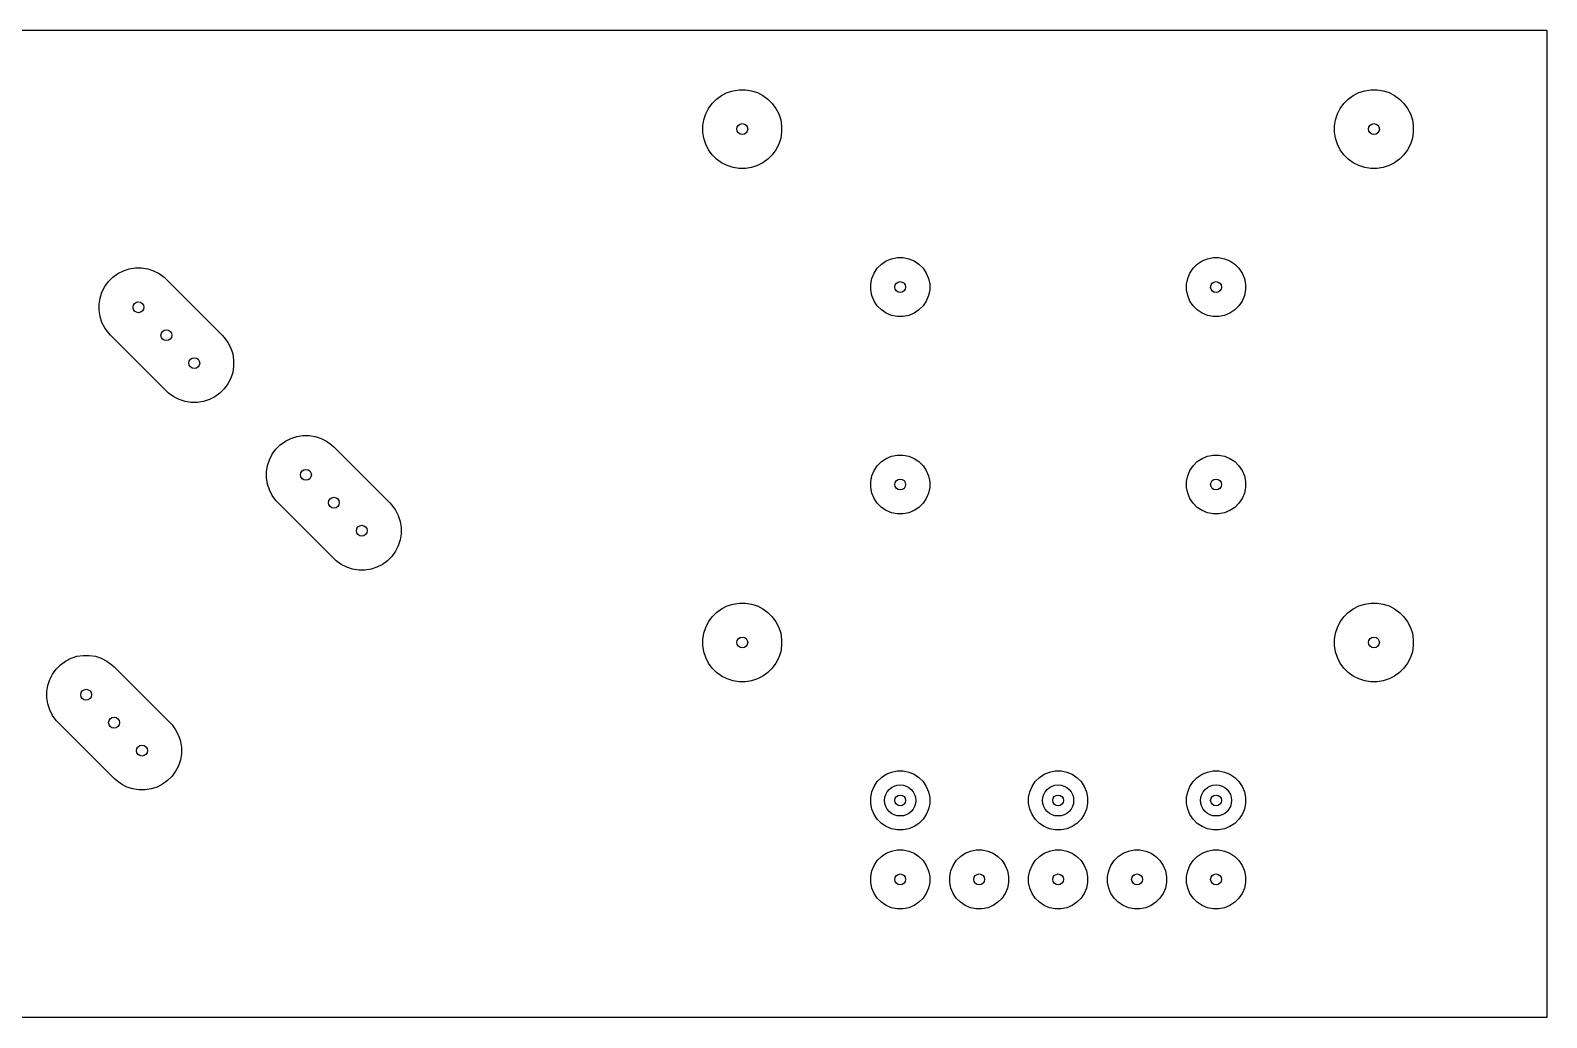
# Model space of a CAD drawing. Header units: millimetres. Extents: x 73 to 171.4, y -146 to -114.3.
# Drawn here: x 122.67 to 171.45, y -146.05 to -114.3 of the extents above; entities that cross this region are included whole.
import ezdxf

# ---------------------------------------------------------------- set-up
doc = ezdxf.new("R2010")
doc.units = ezdxf.units.MM
doc.layers.add('F.Cu', color=11, linetype='CONTINUOUS', true_color=0xdb628b)

msp = doc.modelspace()

# ---------------------------------------------------------------- linework, layer by layer
at = {"layer": 'F.Cu', "linetype": 'CONTINUOUS'}
for p, q in [((171.45, -114.3), (73.025, -114.3)), ((171.45, -114.3), (171.45, -146.05)), ((144.608034, -116.650201), (144.748951, -116.509284)), ((144.748951, -116.509284), (144.910177, -116.392147)), ((144.910177, -116.392147), (145.087742, -116.301673)), ((145.087742, -116.301673), (145.277274, -116.24009)), ((145.277274, -116.24009), (145.474107, -116.208915)), ((145.474107, -116.208915), (145.673393, -116.208915)), ((145.673393, -116.208915), (145.870226, -116.24009)), ((145.870226, -116.24009), (146.059758, -116.301673)), ((146.059758, -116.301673), (146.237323, -116.392147)), ((146.237323, -116.392147), (146.398549, -116.509284)), ((146.398549, -116.509284), (146.539466, -116.650201)), ((164.928034, -116.650201), (165.068951, -116.509284)), ((165.068951, -116.509284), (165.230177, -116.392147)), ((165.230177, -116.392147), (165.407742, -116.301673)), ((165.407742, -116.301673), (165.597274, -116.24009)), ((165.597274, -116.24009), (165.794107, -116.208915)), ((165.794107, -116.208915), (165.993393, -116.208915)), ((165.993393, -116.208915), (166.190226, -116.24009)), ((166.190226, -116.24009), (166.379758, -116.301673)), ((166.379758, -116.301673), (166.557323, -116.392147)), ((166.557323, -116.392147), (166.718549, -116.509284)), ((166.718549, -116.509284), (166.859466, -116.650201)), ((144.33884, -117.178524), (144.400423, -116.988992)), ((144.400423, -116.988992), (144.490897, -116.811427)), ((144.490897, -116.811427), (144.608034, -116.650201)), ((146.539466, -116.650201), (146.656603, -116.811427)), ((146.656603, -116.811427), (146.747077, -116.988992)), ((146.747077, -116.988992), (146.80866, -117.178524)), ((164.65884, -117.178524), (164.720423, -116.988992)), ((164.720423, -116.988992), (164.810897, -116.811427)), ((164.810897, -116.811427), (164.928034, -116.650201)), ((166.859466, -116.650201), (166.976603, -116.811427)), ((166.976603, -116.811427), (167.067077, -116.988992)), ((167.067077, -116.988992), (167.12866, -117.178524)), ((144.307665, -117.375357), (144.33884, -117.178524)), ((144.307665, -117.574643), (144.307665, -117.375357)), ((146.80866, -117.178524), (146.839835, -117.375357)), ((146.839835, -117.375357), (146.839835, -117.574643)), ((164.627665, -117.375357), (164.65884, -117.178524)), ((164.627665, -117.574643), (164.627665, -117.375357)), ((167.12866, -117.178524), (167.159835, -117.375357)), ((167.159835, -117.375357), (167.159835, -117.574643)), ((144.33884, -117.771476), (144.307665, -117.574643)), ((144.400423, -117.961008), (144.33884, -117.771476)), ((144.490897, -118.138573), (144.400423, -117.961008)), ((146.747077, -117.961008), (146.656603, -118.138573)), ((146.80866, -117.771476), (146.747077, -117.961008)), ((146.839835, -117.574643), (146.80866, -117.771476)), ((164.65884, -117.771476), (164.627665, -117.574643)), ((164.720423, -117.961008), (164.65884, -117.771476)), ((164.810897, -118.138573), (164.720423, -117.961008)), ((167.067077, -117.961008), (166.976603, -118.138573)), ((167.12866, -117.771476), (167.067077, -117.961008)), ((167.159835, -117.574643), (167.12866, -117.771476)), ((144.608034, -118.299799), (144.490897, -118.138573)), ((144.748951, -118.440716), (144.608034, -118.299799)), ((144.910177, -118.557853), (144.748951, -118.440716)), ((146.398549, -118.440716), (146.237323, -118.557853)), ((146.539466, -118.299799), (146.398549, -118.440716)), ((146.656603, -118.138573), (146.539466, -118.299799)), ((164.928034, -118.299799), (164.810897, -118.138573)), ((165.068951, -118.440716), (164.928034, -118.299799)), ((165.230177, -118.557853), (165.068951, -118.440716)), ((166.718549, -118.440716), (166.557323, -118.557853)), ((166.859466, -118.299799), (166.718549, -118.440716)), ((166.976603, -118.138573), (166.859466, -118.299799)), ((145.087742, -118.648327), (144.910177, -118.557853)), ((145.277274, -118.70991), (145.087742, -118.648327)), ((145.474107, -118.741085), (145.277274, -118.70991)), ((145.673393, -118.741085), (145.474107, -118.741085)), ((145.870226, -118.70991), (145.673393, -118.741085)), ((146.059758, -118.648327), (145.870226, -118.70991)), ((146.237323, -118.557853), (146.059758, -118.648327)), ((165.407742, -118.648327), (165.230177, -118.557853)), ((165.597274, -118.70991), (165.407742, -118.648327)), ((165.794107, -118.741085), (165.597274, -118.70991)), ((165.993393, -118.741085), (165.794107, -118.741085)), ((166.190226, -118.70991), (165.993393, -118.741085)), ((166.379758, -118.648327), (166.190226, -118.70991)), ((166.557323, -118.557853), (166.379758, -118.648327)), ((125.853205, -121.971203), (126.050038, -121.940028)), ((126.050038, -121.940028), (126.249324, -121.940028)), ((126.249324, -121.940028), (126.446157, -121.971203)), ((149.917458, -121.95074), (150.04949, -121.818708)), ((150.04949, -121.818708), (150.204745, -121.71497)), ((150.204745, -121.71497), (150.377254, -121.643514)), ((150.377254, -121.643514), (150.560389, -121.607087)), ((150.560389, -121.607087), (150.747111, -121.607087)), ((150.747111, -121.607087), (150.930246, -121.643514)), ((150.930246, -121.643514), (151.102755, -121.71497)), ((151.102755, -121.71497), (151.25801, -121.818708)), ((151.25801, -121.818708), (151.390042, -121.95074)), ((160.077458, -121.95074), (160.20949, -121.818708)), ((160.20949, -121.818708), (160.364745, -121.71497)), ((160.364745, -121.71497), (160.537254, -121.643514)), ((160.537254, -121.643514), (160.720389, -121.607087)), ((160.720389, -121.607087), (160.907111, -121.607087)), ((160.907111, -121.607087), (161.090246, -121.643514)), ((161.090246, -121.643514), (161.262755, -121.71497)), ((161.262755, -121.71497), (161.41801, -121.818708)), ((161.41801, -121.818708), (161.550042, -121.95074)), ((125.066828, -122.54254), (125.183965, -122.381314)), ((125.183965, -122.381314), (125.324882, -122.240397)), ((125.324882, -122.240397), (125.486108, -122.12326)), ((125.486108, -122.12326), (125.663673, -122.032786)), ((125.663673, -122.032786), (125.853205, -121.971203)), ((126.446157, -121.971203), (126.635689, -122.032786)), ((126.635689, -122.032786), (126.813254, -122.12326)), ((126.813254, -122.12326), (126.97448, -122.240397)), ((126.97448, -122.240397), (127.047707, -122.308087)), ((127.047707, -122.308087), (128.843759, -124.104139)), ((149.705837, -122.461639), (149.742264, -122.278504)), ((149.742264, -122.278504), (149.81372, -122.105995)), ((149.81372, -122.105995), (149.917458, -121.95074)), ((151.390042, -121.95074), (151.49378, -122.105995)), ((151.49378, -122.105995), (151.565236, -122.278504)), ((151.565236, -122.278504), (151.601663, -122.461639)), ((159.865837, -122.461639), (159.902264, -122.278504)), ((159.902264, -122.278504), (159.97372, -122.105995)), ((159.97372, -122.105995), (160.077458, -121.95074)), ((161.550042, -121.95074), (161.65378, -122.105995)), ((161.65378, -122.105995), (161.725236, -122.278504)), ((161.725236, -122.278504), (161.761663, -122.461639)), ((124.883596, -123.106471), (124.914771, -122.909638)), ((124.914771, -122.909638), (124.976354, -122.720106)), ((124.976354, -122.720105), (125.066828, -122.54254)), ((124.976354, -122.720106), (124.976354, -122.720105)), ((149.705837, -122.648361), (149.705837, -122.461639)), ((149.742264, -122.831496), (149.705837, -122.648361)), ((149.81372, -123.004005), (149.742264, -122.831496)), ((151.565236, -122.831496), (151.49378, -123.004005)), ((151.601663, -122.648361), (151.565236, -122.831496)), ((151.601663, -122.461639), (151.601663, -122.648361)), ((159.865837, -122.648361), (159.865837, -122.461639)), ((159.902264, -122.831496), (159.865837, -122.648361)), ((159.97372, -123.004005), (159.902264, -122.831496)), ((161.725236, -122.831496), (161.65378, -123.004005)), ((161.761663, -122.648361), (161.725236, -122.831496)), ((161.761663, -122.461639), (161.761663, -122.648361)), ((124.883596, -123.305757), (124.883596, -123.106471)), ((124.914771, -123.50259), (124.883596, -123.305757)), ((149.917458, -123.15926), (149.81372, -123.004005)), ((150.04949, -123.291292), (149.917458, -123.15926)), ((150.204745, -123.39503), (150.04949, -123.291292)), ((150.377254, -123.466486), (150.204745, -123.39503)), ((151.102755, -123.39503), (150.930246, -123.466486)), ((151.25801, -123.291292), (151.102755, -123.39503)), ((151.390042, -123.15926), (151.25801, -123.291292)), ((151.49378, -123.004005), (151.390042, -123.15926)), ((160.077458, -123.15926), (159.97372, -123.004005)), ((160.20949, -123.291292), (160.077458, -123.15926)), ((160.364745, -123.39503), (160.20949, -123.291292)), ((160.537254, -123.466486), (160.364745, -123.39503)), ((161.262755, -123.39503), (161.090246, -123.466486)), ((161.41801, -123.291292), (161.262755, -123.39503)), ((161.550042, -123.15926), (161.41801, -123.291292)), ((161.65378, -123.004005), (161.550042, -123.15926)), ((124.976354, -123.692122), (124.914771, -123.50259)), ((125.066828, -123.869687), (124.976354, -123.692122)), ((125.183965, -124.030913), (125.066828, -123.869687)), ((150.560389, -123.502913), (150.377254, -123.466486)), ((150.747111, -123.502913), (150.560389, -123.502913)), ((150.930246, -123.466486), (150.747111, -123.502913)), ((160.720389, -123.502913), (160.537254, -123.466486)), ((160.907111, -123.502913), (160.720389, -123.502913)), ((161.090246, -123.466486), (160.907111, -123.502913)), ((125.183977, -124.030925), (125.183965, -124.030913)), ((125.251655, -124.104139), (125.183977, -124.030925)), ((127.047707, -125.900191), (125.251655, -124.104139)), ((128.843759, -124.104139), (128.911448, -124.177366)), ((128.911448, -124.177366), (129.028586, -124.338592)), ((129.028586, -124.338592), (129.11906, -124.516157)), ((129.11906, -124.516157), (129.180643, -124.705689)), ((129.180643, -124.705689), (129.211818, -124.902522)), ((129.180643, -125.298641), (129.11906, -125.488173)), ((129.211818, -125.101808), (129.180643, -125.298641)), ((129.211818, -124.902522), (129.211818, -125.101808)), ((128.911448, -125.826964), (128.770532, -125.96788)), ((129.028586, -125.665738), (128.911448, -125.826964)), ((129.11906, -125.488173), (129.028586, -125.665738)), ((127.120934, -125.96788), (127.047707, -125.900191)), ((127.28216, -126.085018), (127.120934, -125.96788)), ((127.459725, -126.175492), (127.28216, -126.085018)), ((127.649257, -126.237075), (127.459725, -126.175492)), ((127.84609, -126.26825), (127.649257, -126.237075)), ((128.045376, -126.26825), (127.84609, -126.26825)), ((128.242209, -126.237075), (128.045376, -126.26825)), ((128.431741, -126.175492), (128.242209, -126.237075)), ((128.609306, -126.085018), (128.431741, -126.175492)), ((128.770532, -125.96788), (128.609306, -126.085018)), ((130.454981, -127.930694), (130.572118, -127.769468)), ((130.572118, -127.769468), (130.713035, -127.628551)), ((130.713035, -127.628551), (130.874261, -127.511414)), ((130.874261, -127.511414), (131.051826, -127.42094)), ((131.051826, -127.42094), (131.241358, -127.359357)), ((131.241358, -127.359357), (131.438191, -127.328182)), ((131.438191, -127.328182), (131.637477, -127.328182)), ((131.637477, -127.328182), (131.637478, -127.328182)), ((131.637478, -127.328182), (131.834311, -127.359357)), ((131.834311, -127.359357), (132.023843, -127.42094)), ((132.023843, -127.42094), (132.201408, -127.511414)), ((132.201408, -127.511414), (132.362634, -127.628551)), ((132.362634, -127.628551), (132.362646, -127.628563)), ((132.362646, -127.628563), (132.43586, -127.696241)), ((132.43586, -127.696241), (134.231912, -129.492293)), ((130.302924, -128.297791), (130.364507, -128.108259)), ((130.364507, -128.108259), (130.454981, -127.930694)), ((149.917458, -128.30074), (150.04949, -128.168708)), ((150.04949, -128.168708), (150.204745, -128.06497)), ((150.204745, -128.06497), (150.377254, -127.993514)), ((150.377254, -127.993514), (150.560389, -127.957087)), ((150.560389, -127.957087), (150.747111, -127.957087)), ((150.747111, -127.957087), (150.930246, -127.993514)), ((150.930246, -127.993514), (151.102755, -128.06497)), ((151.102755, -128.06497), (151.25801, -128.168708)), ((151.25801, -128.168708), (151.390042, -128.30074)), ((160.077458, -128.30074), (160.20949, -128.168708)), ((160.20949, -128.168708), (160.364745, -128.06497)), ((160.364745, -128.06497), (160.537254, -127.993514)), ((160.537254, -127.993514), (160.720389, -127.957087)), ((160.720389, -127.957087), (160.907111, -127.957087)), ((160.907111, -127.957087), (161.090246, -127.993514)), ((161.090246, -127.993514), (161.262755, -128.06497)), ((161.262755, -128.06497), (161.41801, -128.168708)), ((161.41801, -128.168708), (161.550042, -128.30074)), ((130.271749, -128.494624), (130.302924, -128.297791)), ((130.271749, -128.69391), (130.271749, -128.494624)), ((130.302924, -128.890743), (130.271749, -128.69391)), ((149.705837, -128.811639), (149.742264, -128.628504)), ((149.742264, -128.628504), (149.81372, -128.455995)), ((149.81372, -128.455995), (149.917458, -128.30074)), ((151.390042, -128.30074), (151.49378, -128.455995)), ((151.49378, -128.455995), (151.565236, -128.628504)), ((151.565236, -128.628504), (151.601663, -128.811639)), ((159.865837, -128.811639), (159.902264, -128.628504)), ((159.902264, -128.628504), (159.97372, -128.455995)), ((159.97372, -128.455995), (160.077458, -128.30074)), ((161.550042, -128.30074), (161.65378, -128.455995)), ((161.65378, -128.455995), (161.725236, -128.628504)), ((161.725236, -128.628504), (161.761663, -128.811639)), ((130.364507, -129.080275), (130.302924, -128.890743)), ((130.454981, -129.25784), (130.364507, -129.080275)), ((130.572118, -129.419066), (130.454981, -129.25784)), ((149.705837, -128.998361), (149.705837, -128.811639)), ((149.742264, -129.181496), (149.705837, -128.998361)), ((149.81372, -129.354005), (149.742264, -129.181496)), ((151.565236, -129.181496), (151.49378, -129.354005)), ((151.601663, -128.998361), (151.565236, -129.181496)), ((151.601663, -128.811639), (151.601663, -128.998361)), ((159.865837, -128.998361), (159.865837, -128.811639)), ((159.902264, -129.181496), (159.865837, -128.998361)), ((159.97372, -129.354005), (159.902264, -129.181496)), ((161.725236, -129.181496), (161.65378, -129.354005)), ((161.761663, -128.998361), (161.725236, -129.181496)), ((161.761663, -128.811639), (161.761663, -128.998361)), ((130.639808, -129.492293), (130.572118, -129.419066)), ((132.43586, -131.288345), (130.639808, -129.492293)), ((134.231912, -129.492293), (134.299601, -129.56552)), ((134.299601, -129.56552), (134.416739, -129.726746)), ((134.416739, -129.726746), (134.507213, -129.904311)), ((149.917458, -129.50926), (149.81372, -129.354005)), ((150.04949, -129.641292), (149.917458, -129.50926)), ((150.204745, -129.74503), (150.04949, -129.641292)), ((150.377254, -129.816486), (150.204745, -129.74503)), ((151.102755, -129.74503), (150.930246, -129.816486)), ((151.25801, -129.641292), (151.102755, -129.74503)), ((151.390042, -129.50926), (151.25801, -129.641292)), ((151.49378, -129.354005), (151.390042, -129.50926)), ((160.077458, -129.50926), (159.97372, -129.354005)), ((160.20949, -129.641292), (160.077458, -129.50926)), ((160.364745, -129.74503), (160.20949, -129.641292)), ((160.537254, -129.816486), (160.364745, -129.74503)), ((161.262755, -129.74503), (161.090246, -129.816486)), ((161.41801, -129.641292), (161.262755, -129.74503)), ((161.550042, -129.50926), (161.41801, -129.641292)), ((161.65378, -129.354005), (161.550042, -129.50926)), ((134.507213, -129.904311), (134.568796, -130.093843)), ((134.568796, -130.093843), (134.599971, -130.290676)), ((150.560389, -129.852913), (150.377254, -129.816486)), ((150.747111, -129.852913), (150.560389, -129.852913)), ((150.930246, -129.816486), (150.747111, -129.852913)), ((160.720389, -129.852913), (160.537254, -129.816486)), ((160.907111, -129.852913), (160.720389, -129.852913)), ((161.090246, -129.816486), (160.907111, -129.852913)), ((134.568796, -130.686795), (134.507213, -130.876327)), ((134.599971, -130.489962), (134.568796, -130.686795)), ((134.599971, -130.290676), (134.599971, -130.489962)), ((134.299601, -131.215118), (134.158685, -131.356034)), ((134.416739, -131.053892), (134.299601, -131.215118)), ((134.507213, -130.876327), (134.416739, -131.053892)), ((132.509087, -131.356034), (132.43586, -131.288345)), ((132.670313, -131.473172), (132.509087, -131.356034)), ((132.847878, -131.563646), (132.670313, -131.473172)), ((133.03741, -131.625229), (132.847878, -131.563646)), ((133.234243, -131.656404), (133.03741, -131.625229)), ((133.433529, -131.656404), (133.234243, -131.656404)), ((133.630362, -131.625229), (133.433529, -131.656404)), ((133.819894, -131.563646), (133.630362, -131.625229)), ((133.997459, -131.473172), (133.819894, -131.563646)), ((134.158685, -131.356034), (133.997459, -131.473172)), ((144.490897, -133.321427), (144.608034, -133.160201)), ((144.608034, -133.160201), (144.748951, -133.019284)), ((144.748951, -133.019284), (144.910177, -132.902147)), ((144.910177, -132.902147), (145.087742, -132.811673)), ((145.087742, -132.811673), (145.277274, -132.75009)), ((145.277274, -132.75009), (145.474107, -132.718915)), ((145.474107, -132.718915), (145.673393, -132.718915)), ((145.673393, -132.718915), (145.870226, -132.75009)), ((145.870226, -132.75009), (146.059758, -132.811673)), ((146.059758, -132.811673), (146.237323, -132.902147)), ((146.237323, -132.902147), (146.398549, -133.019284)), ((146.398549, -133.019284), (146.539466, -133.160201)), ((146.539466, -133.160201), (146.656603, -133.321427)), ((164.810897, -133.321427), (164.928034, -133.160201)), ((164.928034, -133.160201), (165.068951, -133.019284)), ((165.068951, -133.019284), (165.230177, -132.902147)), ((165.230177, -132.902147), (165.407742, -132.811673)), ((165.407742, -132.811673), (165.597274, -132.75009)), ((165.597274, -132.75009), (165.794107, -132.718915)), ((165.794107, -132.718915), (165.993393, -132.718915)), ((165.993393, -132.718915), (166.190226, -132.75009)), ((166.190226, -132.75009), (166.379758, -132.811673)), ((166.379758, -132.811673), (166.557323, -132.902147)), ((166.557323, -132.902147), (166.718549, -133.019284)), ((166.718549, -133.019284), (166.859466, -133.160201)), ((166.859466, -133.160201), (166.976603, -133.321427)), ((144.33884, -133.688524), (144.400423, -133.498992)), ((144.400423, -133.498992), (144.490897, -133.321427)), ((146.656603, -133.321427), (146.747077, -133.498992)), ((146.747077, -133.498992), (146.80866, -133.688524)), ((164.65884, -133.688524), (164.720423, -133.498992)), ((164.720423, -133.498992), (164.810897, -133.321427)), ((166.976603, -133.321427), (167.067077, -133.498992)), ((167.067077, -133.498992), (167.12866, -133.688524)), ((144.307665, -133.885357), (144.33884, -133.688524)), ((144.307665, -134.084643), (144.307665, -133.885357)), ((144.33884, -134.281476), (144.307665, -134.084643)), ((146.80866, -133.688524), (146.839835, -133.885357)), ((146.839835, -134.084643), (146.80866, -134.281476)), ((146.839835, -133.885357), (146.839835, -134.084643)), ((164.627665, -133.885357), (164.65884, -133.688524)), ((164.627665, -134.084643), (164.627665, -133.885357)), ((164.65884, -134.281476), (164.627665, -134.084643)), ((167.12866, -133.688524), (167.159835, -133.885357)), ((167.159835, -134.084643), (167.12866, -134.281476)), ((167.159835, -133.885357), (167.159835, -134.084643)), ((123.641968, -134.699619), (123.803194, -134.582482)), ((123.803194, -134.582482), (123.980759, -134.492008)), ((123.980759, -134.492008), (124.170291, -134.430425)), ((124.170291, -134.430425), (124.367124, -134.39925)), ((124.367124, -134.39925), (124.56641, -134.39925)), ((124.56641, -134.39925), (124.763243, -134.430425)), ((124.763243, -134.430425), (124.952775, -134.492008)), ((124.952775, -134.492008), (125.13034, -134.582482)), ((125.13034, -134.582482), (125.291566, -134.699619)), ((144.400423, -134.471008), (144.33884, -134.281476)), ((144.490897, -134.648573), (144.400423, -134.471008)), ((146.747077, -134.471008), (146.656603, -134.648573)), ((146.80866, -134.281476), (146.747077, -134.471008)), ((164.720423, -134.471008), (164.65884, -134.281476)), ((164.810897, -134.648573), (164.720423, -134.471008)), ((167.067077, -134.471008), (166.976603, -134.648573)), ((167.12866, -134.281476), (167.067077, -134.471008)), ((123.29344, -135.179327), (123.383914, -135.001762)), ((123.383914, -135.001762), (123.501051, -134.840536)), ((123.501051, -134.840536), (123.641968, -134.699619)), ((125.291566, -134.699619), (125.364793, -134.767309)), ((125.364793, -134.767309), (127.160845, -136.563361)), ((144.608034, -134.809799), (144.490897, -134.648573)), ((144.748951, -134.950716), (144.608034, -134.809799)), ((144.910177, -135.067853), (144.748951, -134.950716)), ((145.087742, -135.158327), (144.910177, -135.067853)), ((146.237323, -135.067853), (146.059758, -135.158327)), ((146.398549, -134.950716), (146.237323, -135.067853)), ((146.539466, -134.809799), (146.398549, -134.950716)), ((146.656603, -134.648573), (146.539466, -134.809799)), ((164.928034, -134.809799), (164.810897, -134.648573)), ((165.068951, -134.950716), (164.928034, -134.809799)), ((165.230177, -135.067853), (165.068951, -134.950716)), ((165.407742, -135.158327), (165.230177, -135.067853)), ((166.557323, -135.067853), (166.379758, -135.158327)), ((166.718549, -134.950716), (166.557323, -135.067853)), ((166.859466, -134.809799), (166.718549, -134.950716)), ((166.976603, -134.648573), (166.859466, -134.809799)), ((123.200682, -135.565692), (123.231857, -135.368859)), ((123.200682, -135.764978), (123.200682, -135.565692)), ((123.231857, -135.368859), (123.29344, -135.179327)), ((145.277274, -135.21991), (145.087742, -135.158327)), ((145.474107, -135.251085), (145.277274, -135.21991)), ((145.673393, -135.251085), (145.474107, -135.251085)), ((145.870226, -135.21991), (145.673393, -135.251085)), ((146.059758, -135.158327), (145.870226, -135.21991)), ((165.597274, -135.21991), (165.407742, -135.158327)), ((165.794107, -135.251085), (165.597274, -135.21991)), ((165.993393, -135.251085), (165.794107, -135.251085)), ((166.190226, -135.21991), (165.993393, -135.251085)), ((166.379758, -135.158327), (166.190226, -135.21991)), ((123.231857, -135.961811), (123.200682, -135.764978)), ((123.29344, -136.151343), (123.231857, -135.961811)), ((123.383914, -136.328908), (123.29344, -136.151343)), ((123.501051, -136.490134), (123.383914, -136.328908)), ((123.568741, -136.563361), (123.501051, -136.490134)), ((125.364793, -138.359413), (123.568741, -136.563361)), ((127.160845, -136.563361), (127.228509, -136.636561)), ((127.228509, -136.636561), (127.228535, -136.636587)), ((127.228535, -136.636587), (127.345672, -136.797813)), ((127.345672, -136.797813), (127.436146, -136.975378)), ((127.436146, -136.975378), (127.496446, -137.16096)), ((127.496446, -137.16096), (127.497729, -137.164911)), ((127.497729, -137.164911), (127.528904, -137.361744)), ((127.528904, -137.361744), (127.528904, -137.56103)), ((127.436146, -137.947395), (127.345672, -138.12496)), ((127.497729, -137.757863), (127.436146, -137.947395)), ((127.528904, -137.56103), (127.497729, -137.757863)), ((125.43802, -138.427102), (125.364793, -138.359413)), ((125.599246, -138.54424), (125.43802, -138.427102)), ((127.087618, -138.427102), (126.926392, -138.54424)), ((127.228534, -138.286186), (127.087618, -138.427102)), ((127.345672, -138.12496), (127.228534, -138.286186)), ((149.81372, -138.615995), (149.917458, -138.46074)), ((149.917458, -138.46074), (150.04949, -138.328708)), ((150.04949, -138.328708), (150.204745, -138.22497)), ((150.204745, -138.22497), (150.377254, -138.153514)), ((150.377254, -138.153514), (150.560389, -138.117087)), ((150.560389, -138.117087), (150.747111, -138.117087)), ((150.747111, -138.117087), (150.930246, -138.153514)), ((150.930246, -138.153514), (151.102755, -138.22497)), ((151.102755, -138.22497), (151.25801, -138.328708)), ((151.25801, -138.328708), (151.390042, -138.46074)), ((151.390042, -138.46074), (151.49378, -138.615995)), ((154.89372, -138.615995), (154.997458, -138.46074)), ((154.997458, -138.46074), (155.12949, -138.328708)), ((155.12949, -138.328708), (155.284745, -138.22497)), ((155.284745, -138.22497), (155.457254, -138.153514)), ((155.457254, -138.153514), (155.640389, -138.117087)), ((155.640389, -138.117087), (155.827111, -138.117087)), ((155.827111, -138.117087), (156.010246, -138.153514)), ((156.010246, -138.153514), (156.182755, -138.22497)), ((156.182755, -138.22497), (156.33801, -138.328708)), ((156.33801, -138.328708), (156.470042, -138.46074)), ((156.470042, -138.46074), (156.57378, -138.615995)), ((159.97372, -138.615995), (160.077458, -138.46074)), ((160.077458, -138.46074), (160.20949, -138.328708)), ((160.20949, -138.328708), (160.364745, -138.22497)), ((160.364745, -138.22497), (160.537254, -138.153514)), ((160.537254, -138.153514), (160.720389, -138.117087)), ((160.720389, -138.117087), (160.907111, -138.117087)), ((160.907111, -138.117087), (161.090246, -138.153514)), ((161.090246, -138.153514), (161.262755, -138.22497)), ((161.262755, -138.22497), (161.41801, -138.328708)), ((161.41801, -138.328708), (161.550042, -138.46074)), ((161.550042, -138.46074), (161.65378, -138.615995)), ((125.776811, -138.634714), (125.599246, -138.54424)), ((125.966343, -138.696297), (125.776811, -138.634714)), ((126.163176, -138.727472), (125.966343, -138.696297)), ((126.362462, -138.727472), (126.163176, -138.727472)), ((126.559295, -138.696297), (126.362462, -138.727472)), ((126.748827, -138.634714), (126.559295, -138.696297)), ((126.926392, -138.54424), (126.748827, -138.634714)), ((149.705837, -138.971639), (149.742264, -138.788504)), ((149.705837, -139.158361), (149.705837, -138.971639)), ((149.742264, -138.788504), (149.81372, -138.615995)), ((151.49378, -138.615995), (151.565236, -138.788504)), ((151.565236, -138.788504), (151.601663, -138.971639)), ((151.601663, -138.971639), (151.601663, -139.158361)), ((154.785837, -138.971639), (154.822264, -138.788504)), ((154.785837, -139.158361), (154.785837, -138.971639)), ((154.822264, -138.788504), (154.89372, -138.615995)), ((156.57378, -138.615995), (156.645236, -138.788504)), ((156.645236, -138.788504), (156.681663, -138.971639)), ((156.681663, -138.971639), (156.681663, -139.158361)), ((159.865837, -138.971639), (159.902264, -138.788504)), ((159.865837, -139.158361), (159.865837, -138.971639)), ((159.902264, -138.788504), (159.97372, -138.615995)), ((161.65378, -138.615995), (161.725236, -138.788504)), ((161.725236, -138.788504), (161.761663, -138.971639)), ((161.761663, -138.971639), (161.761663, -139.158361)), ((149.742264, -139.341496), (149.705837, -139.158361)), ((149.81372, -139.514005), (149.742264, -139.341496)), ((151.565236, -139.341496), (151.49378, -139.514005)), ((151.601663, -139.158361), (151.565236, -139.341496)), ((154.822264, -139.341496), (154.785837, -139.158361)), ((154.89372, -139.514005), (154.822264, -139.341496)), ((156.645236, -139.341496), (156.57378, -139.514005)), ((156.681663, -139.158361), (156.645236, -139.341496)), ((159.902264, -139.341496), (159.865837, -139.158361)), ((159.97372, -139.514005), (159.902264, -139.341496)), ((161.725236, -139.341496), (161.65378, -139.514005)), ((161.761663, -139.158361), (161.725236, -139.341496)), ((149.917458, -139.66926), (149.81372, -139.514005)), ((150.04949, -139.801292), (149.917458, -139.66926)), ((150.204745, -139.90503), (150.04949, -139.801292)), ((150.377254, -139.976486), (150.204745, -139.90503)), ((150.560389, -140.012913), (150.377254, -139.976486)), ((150.930246, -139.976486), (150.747111, -140.012913)), ((151.102755, -139.90503), (150.930246, -139.976486)), ((151.25801, -139.801292), (151.102755, -139.90503)), ((151.390042, -139.66926), (151.25801, -139.801292)), ((151.49378, -139.514005), (151.390042, -139.66926)), ((154.997458, -139.66926), (154.89372, -139.514005)), ((155.12949, -139.801292), (154.997458, -139.66926)), ((155.284745, -139.90503), (155.12949, -139.801292)), ((155.457254, -139.976486), (155.284745, -139.90503)), ((155.640389, -140.012913), (155.457254, -139.976486)), ((156.010246, -139.976486), (155.827111, -140.012913)), ((156.182755, -139.90503), (156.010246, -139.976486)), ((156.33801, -139.801292), (156.182755, -139.90503)), ((156.470042, -139.66926), (156.33801, -139.801292)), ((156.57378, -139.514005), (156.470042, -139.66926)), ((160.077458, -139.66926), (159.97372, -139.514005)), ((160.20949, -139.801292), (160.077458, -139.66926)), ((160.364745, -139.90503), (160.20949, -139.801292)), ((160.537254, -139.976486), (160.364745, -139.90503)), ((160.720389, -140.012913), (160.537254, -139.976486)), ((161.090246, -139.976486), (160.907111, -140.012913)), ((161.262755, -139.90503), (161.090246, -139.976486)), ((161.41801, -139.801292), (161.262755, -139.90503)), ((161.550042, -139.66926), (161.41801, -139.801292)), ((161.65378, -139.514005), (161.550042, -139.66926)), ((150.747111, -140.012913), (150.560389, -140.012913)), ((155.827111, -140.012913), (155.640389, -140.012913)), ((160.907111, -140.012913), (160.720389, -140.012913)), ((149.917458, -141.00074), (150.04949, -140.868708)), ((150.04949, -140.868708), (150.204745, -140.76497)), ((150.204745, -140.76497), (150.377254, -140.693514)), ((150.377254, -140.693514), (150.560389, -140.657087)), ((150.560389, -140.657087), (150.747111, -140.657087)), ((150.747111, -140.657087), (150.930246, -140.693514)), ((150.930246, -140.693514), (151.102755, -140.76497)), ((151.102755, -140.76497), (151.25801, -140.868708)), ((151.25801, -140.868708), (151.390042, -141.00074)), ((152.457458, -141.00074), (152.58949, -140.868708)), ((152.58949, -140.868708), (152.744745, -140.76497)), ((152.744745, -140.76497), (152.917254, -140.693514)), ((152.917254, -140.693514), (153.100389, -140.657087)), ((153.100389, -140.657087), (153.287111, -140.657087)), ((153.287111, -140.657087), (153.470246, -140.693514)), ((153.470246, -140.693514), (153.642755, -140.76497)), ((153.642755, -140.76497), (153.79801, -140.868708)), ((153.79801, -140.868708), (153.930042, -141.00074)), ((154.997458, -141.00074), (155.12949, -140.868708)), ((155.12949, -140.868708), (155.284745, -140.76497)), ((155.284745, -140.76497), (155.457254, -140.693514)), ((155.457254, -140.693514), (155.640389, -140.657087)), ((155.640389, -140.657087), (155.827111, -140.657087)), ((155.827111, -140.657087), (156.010246, -140.693514)), ((156.010246, -140.693514), (156.182755, -140.76497)), ((156.182755, -140.76497), (156.33801, -140.868708)), ((156.33801, -140.868708), (156.470042, -141.00074)), ((157.537458, -141.00074), (157.66949, -140.868708)), ((157.66949, -140.868708), (157.824745, -140.76497)), ((157.824745, -140.76497), (157.997254, -140.693514)), ((157.997254, -140.693514), (158.180389, -140.657087)), ((158.180389, -140.657087), (158.367111, -140.657087)), ((158.367111, -140.657087), (158.550246, -140.693514)), ((158.550246, -140.693514), (158.722755, -140.76497)), ((158.722755, -140.76497), (158.87801, -140.868708)), ((158.87801, -140.868708), (159.010042, -141.00074)), ((160.077458, -141.00074), (160.20949, -140.868708)), ((160.20949, -140.868708), (160.364745, -140.76497)), ((160.364745, -140.76497), (160.537254, -140.693514)), ((160.537254, -140.693514), (160.720389, -140.657087)), ((160.720389, -140.657087), (160.907111, -140.657087)), ((160.907111, -140.657087), (161.090246, -140.693514)), ((161.090246, -140.693514), (161.262755, -140.76497)), ((161.262755, -140.76497), (161.41801, -140.868708)), ((161.41801, -140.868708), (161.550042, -141.00074)), ((149.705837, -141.511639), (149.742264, -141.328504)), ((149.742264, -141.328504), (149.81372, -141.155995)), ((149.81372, -141.155995), (149.917458, -141.00074)), ((151.390042, -141.00074), (151.49378, -141.155995)), ((151.49378, -141.155995), (151.565236, -141.328504)), ((151.565236, -141.328504), (151.601663, -141.511639)), ((152.245837, -141.511639), (152.282264, -141.328504)), ((152.282264, -141.328504), (152.35372, -141.155995)), ((152.35372, -141.155995), (152.457458, -141.00074)), ((153.930042, -141.00074), (154.03378, -141.155995)), ((154.03378, -141.155995), (154.105236, -141.328504)), ((154.105236, -141.328504), (154.141663, -141.511639)), ((154.785837, -141.511639), (154.822264, -141.328504)), ((154.822264, -141.328504), (154.89372, -141.155995)), ((154.89372, -141.155995), (154.997458, -141.00074)), ((156.470042, -141.00074), (156.57378, -141.155995)), ((156.57378, -141.155995), (156.645236, -141.328504)), ((156.645236, -141.328504), (156.681663, -141.511639)), ((157.325837, -141.511639), (157.362264, -141.328504)), ((157.362264, -141.328504), (157.43372, -141.155995)), ((157.43372, -141.155995), (157.537458, -141.00074)), ((159.010042, -141.00074), (159.11378, -141.155995)), ((159.11378, -141.155995), (159.185236, -141.328504)), ((159.185236, -141.328504), (159.221663, -141.511639)), ((159.865837, -141.511639), (159.902264, -141.328504)), ((159.902264, -141.328504), (159.97372, -141.155995)), ((159.97372, -141.155995), (160.077458, -141.00074)), ((161.550042, -141.00074), (161.65378, -141.155995)), ((161.65378, -141.155995), (161.725236, -141.328504)), ((161.725236, -141.328504), (161.761663, -141.511639)), ((149.705837, -141.698361), (149.705837, -141.511639)), ((149.742264, -141.881496), (149.705837, -141.698361)), ((149.81372, -142.054005), (149.742264, -141.881496)), ((151.565236, -141.881496), (151.49378, -142.054005)), ((151.601663, -141.698361), (151.565236, -141.881496)), ((151.601663, -141.511639), (151.601663, -141.698361)), ((152.245837, -141.698361), (152.245837, -141.511639)), ((152.282264, -141.881496), (152.245837, -141.698361)), ((152.35372, -142.054005), (152.282264, -141.881496)), ((154.105236, -141.881496), (154.03378, -142.054005)), ((154.141663, -141.698361), (154.105236, -141.881496)), ((154.141663, -141.511639), (154.141663, -141.698361)), ((154.785837, -141.698361), (154.785837, -141.511639)), ((154.822264, -141.881496), (154.785837, -141.698361)), ((154.89372, -142.054005), (154.822264, -141.881496)), ((156.645236, -141.881496), (156.57378, -142.054005)), ((156.681663, -141.698361), (156.645236, -141.881496)), ((156.681663, -141.511639), (156.681663, -141.698361)), ((157.325837, -141.698361), (157.325837, -141.511639)), ((157.362264, -141.881496), (157.325837, -141.698361)), ((157.43372, -142.054005), (157.362264, -141.881496)), ((159.185236, -141.881496), (159.11378, -142.054005)), ((159.221663, -141.698361), (159.185236, -141.881496)), ((159.221663, -141.511639), (159.221663, -141.698361)), ((159.865837, -141.698361), (159.865837, -141.511639)), ((159.902264, -141.881496), (159.865837, -141.698361)), ((159.97372, -142.054005), (159.902264, -141.881496)), ((161.725236, -141.881496), (161.65378, -142.054005)), ((161.761663, -141.698361), (161.725236, -141.881496)), ((161.761663, -141.511639), (161.761663, -141.698361)), ((149.917458, -142.20926), (149.81372, -142.054005)), ((150.04949, -142.341292), (149.917458, -142.20926)), ((150.204745, -142.44503), (150.04949, -142.341292)), ((151.25801, -142.341292), (151.102755, -142.44503)), ((151.390042, -142.20926), (151.25801, -142.341292)), ((151.49378, -142.054005), (151.390042, -142.20926)), ((152.457458, -142.20926), (152.35372, -142.054005)), ((152.58949, -142.341292), (152.457458, -142.20926)), ((152.744745, -142.44503), (152.58949, -142.341292)), ((153.79801, -142.341292), (153.642755, -142.44503)), ((153.930042, -142.20926), (153.79801, -142.341292)), ((154.03378, -142.054005), (153.930042, -142.20926)), ((154.997458, -142.20926), (154.89372, -142.054005)), ((155.12949, -142.341292), (154.997458, -142.20926)), ((155.284745, -142.44503), (155.12949, -142.341292)), ((156.33801, -142.341292), (156.182755, -142.44503)), ((156.470042, -142.20926), (156.33801, -142.341292)), ((156.57378, -142.054005), (156.470042, -142.20926)), ((157.537458, -142.20926), (157.43372, -142.054005)), ((157.66949, -142.341292), (157.537458, -142.20926)), ((157.824745, -142.44503), (157.66949, -142.341292)), ((158.87801, -142.341292), (158.722755, -142.44503)), ((159.010042, -142.20926), (158.87801, -142.341292)), ((159.11378, -142.054005), (159.010042, -142.20926)), ((160.077458, -142.20926), (159.97372, -142.054005)), ((160.20949, -142.341292), (160.077458, -142.20926)), ((160.364745, -142.44503), (160.20949, -142.341292)), ((161.41801, -142.341292), (161.262755, -142.44503)), ((161.550042, -142.20926), (161.41801, -142.341292)), ((161.65378, -142.054005), (161.550042, -142.20926)), ((150.377254, -142.516486), (150.204745, -142.44503)), ((150.560389, -142.552913), (150.377254, -142.516486)), ((150.747111, -142.552913), (150.560389, -142.552913)), ((150.930246, -142.516486), (150.747111, -142.552913)), ((151.102755, -142.44503), (150.930246, -142.516486)), ((152.917254, -142.516486), (152.744745, -142.44503)), ((153.100389, -142.552913), (152.917254, -142.516486)), ((153.287111, -142.552913), (153.100389, -142.552913)), ((153.470246, -142.516486), (153.287111, -142.552913)), ((153.642755, -142.44503), (153.470246, -142.516486)), ((155.457254, -142.516486), (155.284745, -142.44503)), ((155.640389, -142.552913), (155.457254, -142.516486)), ((155.827111, -142.552913), (155.640389, -142.552913)), ((156.010246, -142.516486), (155.827111, -142.552913)), ((156.182755, -142.44503), (156.010246, -142.516486)), ((157.997254, -142.516486), (157.824745, -142.44503)), ((158.180389, -142.552913), (157.997254, -142.516486)), ((158.367111, -142.552913), (158.180389, -142.552913)), ((158.550246, -142.516486), (158.367111, -142.552913)), ((158.722755, -142.44503), (158.550246, -142.516486)), ((160.537254, -142.516486), (160.364745, -142.44503)), ((160.720389, -142.552913), (160.537254, -142.516486)), ((160.907111, -142.552913), (160.720389, -142.552913)), ((161.090246, -142.516486), (160.907111, -142.552913)), ((161.262755, -142.44503), (161.090246, -142.516486)), ((171.45, -146.05), (73.025, -146.05))]:
    msp.add_line(p, q, dxfattribs=at)
at = {"layer": 'F.Cu'}
for centre, radius in [((145.57375, -117.475), 0.175), ((145.57375, -117.475), 0.175), ((165.89375, -117.475), 0.175), ((165.89375, -117.475), 0.175), ((150.65375, -122.555), 0.175), ((150.65375, -122.555), 0.175), ((160.81375, -122.555), 0.175), ((160.81375, -122.555), 0.175), ((126.149681, -123.206114), 0.175), ((126.149681, -123.206114), 0.175), ((127.047707, -124.104139), 0.175), ((127.945733, -125.002165), 0.175), ((131.537835, -128.594267), 0.175), ((131.537835, -128.594267), 0.175), ((150.65375, -128.905), 0.175), ((150.65375, -128.905), 0.175), ((160.81375, -128.905), 0.175), ((160.81375, -128.905), 0.175), ((132.43586, -129.492293), 0.175), ((133.333886, -130.390319), 0.175), ((145.57375, -133.985), 0.175), ((145.57375, -133.985), 0.175), ((165.89375, -133.985), 0.175), ((165.89375, -133.985), 0.175), ((124.466767, -135.665335), 0.175), ((125.364793, -136.563361), 0.175), ((126.262819, -137.461386), 0.175), ((126.262819, -137.461386), 0.175), ((150.65375, -139.065), 0.5), ((150.65375, -139.065), 0.175), ((155.73375, -139.065), 0.5), ((155.73375, -139.065), 0.175), ((160.81375, -139.065), 0.5), ((160.81375, -139.065), 0.175), ((150.65375, -141.605), 0.175), ((150.65375, -141.605), 0.175), ((153.19375, -141.605), 0.175), ((153.19375, -141.605), 0.175), ((155.73375, -141.605), 0.175), ((155.73375, -141.605), 0.175), ((158.27375, -141.605), 0.175), ((158.27375, -141.605), 0.175), ((160.81375, -141.605), 0.175), ((160.81375, -141.605), 0.175)]:
    msp.add_circle(centre, radius, dxfattribs=at)

doc.saveas('drawing.dxf')
